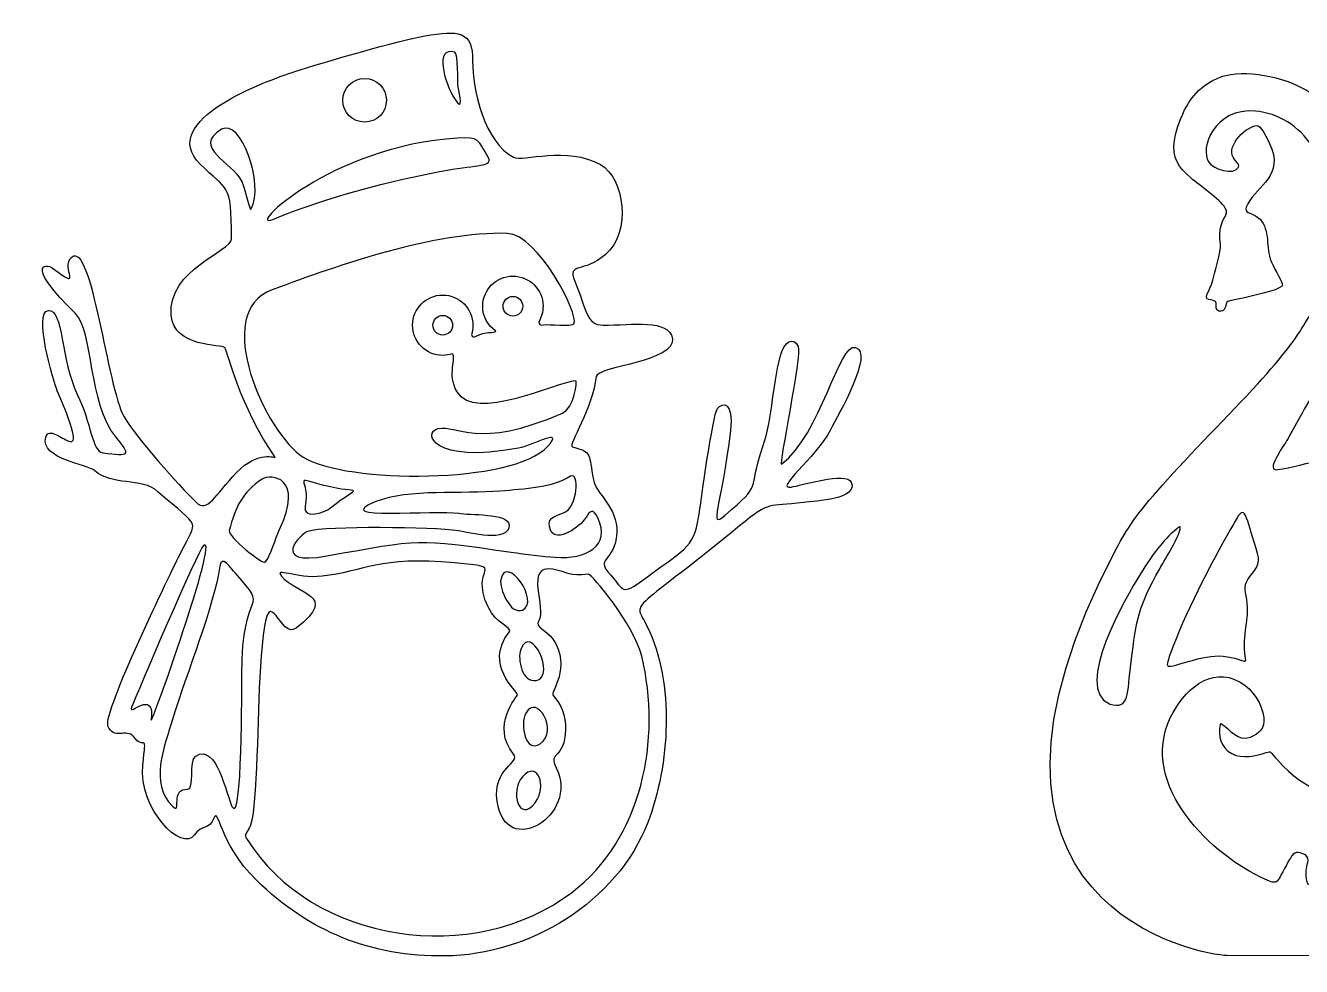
# Model space of a CAD drawing. Header units: centimetres. Extents: x 2 to 128, y -104 to 2.
# Drawn here: x 93.03 to 106.85, y -9.2 to 1 of the extents above; entities that cross this region are included whole.
import ezdxf

# ---------------------------------------------------------------- set-up
doc = ezdxf.new("R2010")
doc.units = ezdxf.units.CM
doc.header["$MEASUREMENT"] = 0
doc.layers.add('layer 1', color=7, linetype='Continuous')

msp = doc.modelspace()

# ---------------------------------------------------------------- linework, layer by layer
at = {"layer": 'layer 1', "color": 250}
for points, knots in [([(111.22002, -1.90067), (111.13683, -1.82248), (110.76429, -1.44703), (110.7003, -1.41219), (110.7003, -1.41219), (110.46088, -1.28188), (110.63807, -0.75619), (110.54892, -0.77007), (110.54892, -0.77007), (110.50649, -0.77668), (110.42716, -0.99453), (110.37252, -0.96327), (110.37252, -0.96327), (110.2712, -0.90531), (110.32787, -0.58401), (110.14039, -0.76569), (110.14039, -0.76569), (110.04919, -0.85405), (109.92159, -1.12985), (109.86517, -1.2442), (109.86517, -1.2442), (109.83001, -1.31549), (109.83001, -1.31549), (109.85704, -1.35694), (109.85704, -1.35694), (109.92568, -1.4622), (110.0201, -1.59555), (110.1036, -1.68932), (110.1036, -1.68932), (110.17745, -1.77219), (110.0961, -1.92442), (110.22856, -2.05546), (110.22856, -2.05546), (110.30856, -2.13463), (110.5047, -2.28953), (110.51599, -2.40083), (110.51599, -2.40083), (110.52091, -2.4493), (110.48366, -2.42789), (110.33253, -2.43618), (110.33253, -2.43618), (110.22689, -2.44196), (110.05323, -2.45657), (109.9664, -2.46386), (109.9664, -2.46386), (109.87957, -2.47116), (109.87957, -2.47116), (109.86124, -2.53957), (109.86124, -2.53957), (109.84422, -2.60309), (109.81139, -2.72566), (109.78604, -2.83561), (109.78604, -2.83561), (109.78236, -2.85158), (109.7714, -2.86349), (109.7558, -2.8685), (109.7558, -2.8685), (108.29615, -3.33727), (107.15991, -3.7202), (106.59862, -3.81539), (106.59862, -3.81539), (106.45456, -3.83982), (106.65498, -3.57371), (106.70523, -3.48338), (106.70523, -3.48338), (106.75547, -3.39306), (106.85597, -3.21241), (106.90622, -3.1221), (106.90622, -3.1221), (106.98209, -2.98574), (106.94702, -3.04879), (107.11214, -3.07869), (107.11214, -3.07869), (107.28736, -3.11041), (107.36327, -2.97202), (107.25153, -2.87258), (107.25153, -2.87258), (107.14675, -2.77934), (107.10665, -2.8331), (107.16551, -2.73089), (107.16551, -2.73089), (107.20166, -2.66812), (107.27397, -2.54259), (107.31012, -2.47982), (107.31012, -2.47982), (107.36757, -2.3801), (107.3469, -2.43399), (107.47434, -2.44113), (107.47434, -2.44113), (107.63397, -2.45007), (107.61829, -2.25623), (107.45874, -2.19962), (107.45874, -2.19962), (107.43918, -2.19269), (107.44889, -2.18912), (107.46322, -2.15638), (107.46322, -2.15638), (107.46372, -2.15523), (107.46411, -2.15423), (107.46453, -2.15304), (107.46453, -2.15304), (107.46453, -2.15304), (107.56701, -1.85688), (107.56701, -1.85688), (107.56701, -1.85688), (107.5673, -1.85604), (107.56753, -1.85532), (107.56777, -1.85447), (107.56777, -1.85447), (107.58571, -1.79144), (107.59103, -1.84658), (107.70215, -1.83249), (107.70215, -1.83249), (107.81482, -1.81821), (107.9828, -1.71146), (107.88206, -1.59956), (107.88206, -1.59956), (107.82014, -1.53079), (107.74186, -1.51392), (107.66062, -1.52887), (107.66062, -1.52887), (107.63915, -1.53282), (107.63915, -1.53282), (107.64225, -1.49126), (107.64225, -1.49126), (107.66445, -1.19309), (107.62939, -1.3247), (107.77151, -1.24955), (107.77151, -1.24955), (107.87209, -1.19636), (107.99867, -1.0592), (107.86963, -0.96539), (107.86963, -0.96539), (107.81009, -0.92213), (107.72744, -0.93059), (107.66902, -0.94729), (107.66902, -0.94729), (107.64135, -0.95519), (107.65096, -0.93975), (107.62649, -0.85105), (107.62649, -0.85105), (107.57125, -0.65093), (107.56221, -0.73326), (107.65191, -0.64), (107.65191, -0.64), (107.75855, -0.52912), (107.71527, -0.33074), (107.46936, -0.38725), (107.46936, -0.38725), (107.45274, -0.39106), (107.45274, -0.39106), (107.44125, -0.36646), (107.44125, -0.36646), (107.29534, -0.05401), (107.33671, -0.22307), (107.39973, -0.03756), (107.39973, -0.03756), (107.43027, 0.05235), (107.38538, 0.1302), (107.30738, 0.18242), (107.30738, 0.18242), (107.23343, 0.23193), (107.14905, 0.20398), (107.07946, 0.17965), (107.07946, 0.17965), (107.03476, 0.16402), (107.05291, 0.19327), (106.95168, 0.26605), (106.95168, 0.26605), (106.73176, 0.42415), (106.30872, 0.52088), (106.03671, 0.45558), (106.03671, 0.45558), (105.86224, 0.4137), (105.70367, 0.29013), (105.61096, 0.12437), (105.61096, 0.12437), (105.55167, 0.01836), (105.4954, -0.13462), (105.47873, -0.24835), (105.47873, -0.24835), (105.4509, -0.43823), (105.52324, -0.54207), (105.65536, -0.65321), (105.65536, -0.65321), (105.75781, -0.7394), (105.96412, -0.87972), (106.02916, -0.98067), (106.02916, -0.98067), (106.07948, -1.05876), (105.97404, -1.0832), (105.96956, -1.27155), (105.96956, -1.27155), (105.96837, -1.32142), (105.97855, -1.36576), (105.9773, -1.40689), (105.9773, -1.40689), (105.97587, -1.45383), (105.90981, -1.70651), (105.89388, -1.76354), (105.89388, -1.76354), (105.85603, -1.89904), (105.78333, -1.95417), (105.85241, -1.97244), (105.85241, -1.97244), (105.88062, -1.9799), (105.9331, -1.9762), (105.93051, -2.01189), (105.93051, -2.01189), (105.92851, -2.03935), (105.9205, -2.08711), (105.95969, -2.0966), (105.95969, -2.0966), (106.03121, -2.11392), (106.0364, -2.02721), (106.04063, -2.01284), (106.04063, -2.01284), (106.04555, -1.99614), (106.05437, -1.99217), (106.11464, -1.97931), (106.11464, -1.97931), (106.22279, -1.95621), (106.51552, -1.89487), (106.61429, -1.84702), (106.61429, -1.84702), (106.65629, -1.82667), (106.65333, -1.81375), (106.63766, -1.77942), (106.63766, -1.77942), (106.60354, -1.70467), (106.52639, -1.58288), (106.50714, -1.49914), (106.50714, -1.49914), (106.47297, -1.3504), (106.51131, -1.15411), (106.35568, -1.0642), (106.35568, -1.0642), (106.3002, -1.03216), (106.23594, -1.03007), (106.25695, -0.97309), (106.25695, -0.97309), (106.33539, -0.76035), (106.64378, -0.6663), (106.53459, -0.34426), (106.53459, -0.34426), (106.51448, -0.28494), (106.43184, -0.10852), (106.38585, -0.09055), (106.38585, -0.09055), (106.31262, -0.06194), (106.06239, -0.25699), (106.10497, -0.40891), (106.10497, -0.40891), (106.1199, -0.46215), (106.19095, -0.5007), (106.17078, -0.5387), (106.17078, -0.5387), (106.11925, -0.63575), (105.902, -0.55603), (105.85084, -0.48381), (105.85084, -0.48381), (105.74536, -0.33493), (105.91721, 0.10805), (106.3549, 0.06961), (106.3549, 0.06961), (106.60345, 0.04779), (106.82819, -0.09428), (106.97183, -0.31285), (106.97183, -0.31285), (107.14606, -0.57796), (107.20821, -0.89676), (107.19977, -1.22043), (107.19977, -1.22043), (107.18993, -1.59757), (107.09778, -1.89098), (106.89653, -2.2247), (106.89653, -2.2247), (106.79441, -2.39404), (106.66778, -2.57096), (106.37701, -2.88868), (106.37701, -2.88868), (106.08626, -3.20639), (105.6314, -3.66488), (105.34824, -3.98183), (105.34824, -3.98183), (105.06509, -4.29876), (104.95365, -4.47414), (104.85322, -4.66352), (104.85322, -4.66352), (102.78142, -8.57004), (105.8037, -9.07964), (106.04717, -9.07964), (106.04717, -9.07964), (106.04717, -9.07964), (114.88348, -9.08466), (114.88348, -9.08466), (114.88348, -9.08466), (115.70816, -9.09105), (115.84377, -7.61223), (114.91398, -7.72288), (114.91398, -7.72288), (114.78686, -7.73801), (114.71428, -7.84482), (114.70045, -7.8264), (114.70045, -7.8264), (114.49496, -7.55277), (113.77472, -7.69996), (113.84657, -8.01281), (113.84657, -8.01281), (113.88283, -8.17064), (113.99064, -8.18473), (114.04312, -8.24158), (114.04312, -8.24158), (114.05557, -8.25507), (114.05867, -8.27356), (114.05132, -8.29036), (114.05132, -8.29036), (114.04395, -8.30718), (114.02826, -8.31744), (114.00991, -8.31744), (114.00991, -8.31744), (114.00991, -8.31744), (113.81669, -8.31744), (113.81669, -8.31744), (113.81669, -8.31744), (113.80571, -8.31744), (113.79627, -8.31403), (113.78782, -8.30702), (113.78782, -8.30702), (113.70671, -8.23967), (113.63138, -8.16087), (113.57468, -8.09084), (113.57468, -8.09084), (113.52212, -8.02591), (113.49341, -7.99208), (113.57802, -7.95295), (113.57802, -7.95295), (113.68328, -7.90425), (113.68553, -7.93229), (113.71903, -7.81746), (113.71903, -7.81746), (113.77084, -7.63984), (113.81913, -7.65832), (113.53213, -7.71937), (113.53213, -7.71937), (113.4137, -7.74457), (113.41758, -7.72777), (113.41189, -7.61083), (113.41189, -7.61083), (113.39488, -7.26099), (113.38238, -7.30612), (113.61547, -7.29466), (113.61547, -7.29466), (113.66934, -7.29202), (113.71224, -7.28411), (113.7446, -7.25139), (113.7446, -7.25139), (113.77696, -7.21866), (113.79877, -7.16115), (113.80349, -7.13089), (113.80349, -7.13089), (113.8135, -7.06668), (113.69824, -7.11722), (113.60132, -7.08491), (113.60132, -7.08491), (113.47227, -7.0419), (113.57484, -6.80153), (113.71577, -6.81258), (113.71577, -6.81258), (113.78379, -6.81791), (113.89849, -6.89654), (113.94997, -6.85409), (113.94997, -6.85409), (113.96633, -6.84061), (113.97503, -6.81916), (114.03159, -6.79449), (114.03159, -6.79449), (114.17047, -6.73394), (114.32462, -6.7307), (114.2932, -6.57004), (114.2932, -6.57004), (114.23677, -6.2814), (114.07457, -6.30232), (114.20008, -6.18588), (114.20008, -6.18588), (114.2586, -6.13158), (114.38034, -6.04332), (114.48359, -5.934), (114.48359, -5.934), (114.76944, -5.63143), (114.78787, -5.3576), (114.89878, -5.51867), (114.89878, -5.51867), (114.97035, -5.62261), (115.00486, -5.78802), (115.03692, -5.84482), (115.03692, -5.84482), (115.06551, -5.89546), (115.11058, -5.78942), (115.17791, -5.7473), (115.17791, -5.7473), (115.22213, -5.71963), (115.28124, -5.70605), (115.31399, -5.7131), (115.31399, -5.7131), (115.38236, -5.72786), (115.336, -5.817), (115.42727, -5.82519), (115.42727, -5.82519), (115.47295, -5.8293), (115.55323, -5.81473), (115.58857, -5.79495), (115.58857, -5.79495), (115.64905, -5.76109), (115.57545, -5.68463), (115.67576, -5.6261), (115.67576, -5.6261), (115.77952, -5.56557), (115.90054, -5.58191), (115.89932, -5.53876), (115.89932, -5.53876), (115.89561, -5.40736), (115.81877, -5.46362), (116.0593, -5.42226), (116.0593, -5.42226), (116.114, -5.41285), (116.06557, -5.40315), (115.97169, -5.21869), (115.97169, -5.21869), (115.88163, -5.04176), (115.82991, -4.84947), (115.8465, -4.64836), (115.8465, -4.64836), (115.86299, -4.44836), (115.93446, -4.42311), (115.82052, -4.34894), (115.82052, -4.34894), (115.75647, -4.30726), (115.63264, -4.24233), (115.56336, -4.18628), (115.56336, -4.18628), (115.49406, -4.13022), (115.47934, -4.08304), (115.46435, -4.00089), (115.46435, -4.00089), (115.41326, -3.72067), (115.45689, -3.37542), (115.49711, -3.085), (115.49711, -3.085), (115.57435, -2.52715), (115.12499, -2.98425), (114.97975, -2.79732), (114.97975, -2.79732), (114.91911, -2.71928), (114.82913, -2.44413), (114.8168, -2.35041), (114.8168, -2.35041), (114.81158, -2.31076), (114.82351, -2.31192), (114.89479, -2.35973), (114.89479, -2.35973), (114.96608, -2.40754), (115.0967, -2.50203), (115.22805, -2.58274), (115.22805, -2.58274), (115.35941, -2.66343), (115.49149, -2.73033), (115.55752, -2.76379), (115.55752, -2.76379), (115.62357, -2.79725), (115.62357, -2.79725), (115.61947, -2.77096), (115.61947, -2.77096), (115.59689, -2.62583), (115.49013, -2.48976), (115.39924, -2.33721), (115.39924, -2.33721), (115.31419, -2.19446), (115.23758, -2.03038), (115.21766, -1.90236), (115.21766, -1.90236), (115.21356, -1.87608), (115.21356, -1.87608), (115.27985, -1.94449), (115.27985, -1.94449), (115.57632, -2.25044), (115.69169, -2.3636), (116.09083, -2.46039), (116.09083, -2.46039), (116.13203, -2.47039), (116.13203, -2.47039), (116.09615, -2.39888), (116.09615, -2.39888), (115.92178, -2.05141), (115.89181, -1.88748), (115.79025, -1.51604), (115.79025, -1.51604), (115.72396, -1.2736), (115.6652, -1.21776), (115.86892, -1.27428), (115.86892, -1.27428), (115.96865, -1.30193), (116.13229, -1.35381), (116.2141, -1.37977), (116.2141, -1.37977), (116.29592, -1.4057), (116.29592, -1.4057), (116.2535, -1.33959), (116.2535, -1.33959), (116.08896, -1.08313), (115.98112, -0.8722), (115.85852, -0.59393), (115.85852, -0.59393), (115.80886, -0.48121), (115.75622, -0.4701), (116.18787, -0.46964), (116.18787, -0.46964), (116.349, -0.46947), (116.12534, -0.45783), (115.99136, -0.046), (115.99136, -0.046), (115.96487, 0.03545), (115.94705, 0.11304), (115.9488, 0.15624), (115.9488, 0.15624), (115.95055, 0.19944), (115.97186, 0.20822), (116.04122, 0.22805), (116.04122, 0.22805), (116.11058, 0.24787), (116.22798, 0.27873), (116.28668, 0.29416), (116.28668, 0.29416), (116.3924, 0.32195), (116.30117, 0.30952), (116.15463, 0.38635), (116.15463, 0.38635), (116.05624, 0.43794), (116.05609, 0.49934), (116.07586, 0.61919), (116.07586, 0.61919), (116.08887, 0.69804), (116.11684, 0.81338), (116.13082, 0.87106), (116.13082, 0.87106), (116.16128, 0.99673), (116.09856, 0.82808), (115.95501, 0.69647), (115.95501, 0.69647), (115.80566, 0.55954), (115.67222, 0.6289), (115.51609, 0.68511), (115.51609, 0.68511), (115.4864, 0.69579), (115.4864, 0.69579), (115.51549, 0.65385), (115.51549, 0.65385), (115.54457, 0.61189), (115.60275, 0.52801), (115.63211, 0.4764), (115.63211, 0.4764), (115.66147, 0.4248), (115.66201, 0.40547), (115.632, 0.37524), (115.632, 0.37524), (115.49505, 0.23726), (115.18625, 0.19388), (115.00292, 0.18404), (115.00292, 0.18404), (114.95872, 0.18166), (114.95417, 0.18452), (114.99447, 0.12763), (114.99447, 0.12763), (115.03476, 0.07077), (115.11989, -0.04584), (115.16248, -0.10415), (115.16248, -0.10415), (115.20504, -0.16244), (115.20504, -0.16244), (115.16609, -0.17917), (115.16609, -0.17917), (115.02765, -0.23865), (114.92079, -0.27497), (114.75071, -0.23373), (114.75071, -0.23373), (114.57173, -0.19033), (114.37179, -0.08938), (114.22719, -0.00388), (114.22719, -0.00388), (114.18217, 0.02274), (114.18217, 0.02274), (114.21335, -0.05374), (114.21335, -0.05374), (114.38621, -0.47765), (114.41069, -0.49565), (114.80216, -0.64401), (114.80216, -0.64401), (114.8533, -0.66339), (114.8533, -0.66339), (114.84804, -0.67432), (114.84804, -0.67432), (114.77721, -0.82144), (114.2372, -0.95154), (114.0878, -0.98901), (114.0878, -0.98901), (113.94329, -1.02526), (114.00818, -1.01142), (114.03595, -0.83947), (114.03595, -0.83947), (114.06089, -0.68501), (114.03408, -0.3546), (113.8213, -0.35387), (113.8213, -0.35387), (113.64697, -0.35328), (113.56303, -0.51542), (113.33906, -0.20207), (113.33906, -0.20207), (113.05652, 0.19319), (113.04354, 0.54581), (112.43405, 0.49453), (112.43405, 0.49453), (112.16564, 0.47196), (112.07601, 0.25173), (111.85766, 0.2347), (111.85766, 0.2347), (111.52478, 0.20871), (111.41991, -0.10934), (111.56581, -0.39156), (111.56581, -0.39156), (111.62764, -0.51119), (111.66379, -0.53135), (111.67902, -0.6515), (111.67902, -0.6515), (111.69011, -0.73889), (111.69984, -0.78769), (111.74196, -0.87045), (111.74196, -0.87045), (111.85821, -1.09885), (111.82978, -1.12616), (111.60493, -1.36194), (111.60493, -1.36194), (111.56573, -1.40304), (111.55634, -1.41297), (111.56325, -1.47268), (111.56325, -1.47268), (111.5822, -1.63662), (111.62652, -1.79857), (111.54711, -1.96557), (111.54711, -1.96557), (111.46025, -2.14823), (111.34926, -2.02211), (111.22002, -1.90067)], [0, 0, 0, 0, 0.00609756, 0.00609756, 0.00609756, 0.00609756, 0.01219512, 0.01219512, 0.01219512, 0.01219512, 0.01829268, 0.01829268, 0.01829268, 0.01829268, 0.02439024, 0.02439024, 0.02439024, 0.02439024, 0.0304878, 0.0304878, 0.0304878, 0.0304878, 0.03658537, 0.03658537, 0.03658537, 0.03658537, 0.04268293, 0.04268293, 0.04268293, 0.04268293, 0.04878049, 0.04878049, 0.04878049, 0.04878049, 0.05487805, 0.05487805, 0.05487805, 0.05487805, 0.06097561, 0.06097561, 0.06097561, 0.06097561, 0.06707317, 0.06707317, 0.06707317, 0.06707317, 0.07317073, 0.07317073, 0.07317073, 0.07317073, 0.07926829, 0.07926829, 0.07926829, 0.07926829, 0.08536585, 0.08536585, 0.08536585, 0.08536585, 0.09146341, 0.09146341, 0.09146341, 0.09146341, 0.09756098, 0.09756098, 0.09756098, 0.09756098, 0.10365854, 0.10365854, 0.10365854, 0.10365854, 0.1097561, 0.1097561, 0.1097561, 0.1097561, 0.11585366, 0.11585366, 0.11585366, 0.11585366, 0.12195122, 0.12195122, 0.12195122, 0.12195122, 0.12804878, 0.12804878, 0.12804878, 0.12804878, 0.13414634, 0.13414634, 0.13414634, 0.13414634, 0.1402439, 0.1402439, 0.1402439, 0.1402439, 0.14634146, 0.14634146, 0.14634146, 0.14634146, 0.15243902, 0.15243902, 0.15243902, 0.15243902, 0.15853659, 0.15853659, 0.15853659, 0.15853659, 0.16463415, 0.16463415, 0.16463415, 0.16463415, 0.17073171, 0.17073171, 0.17073171, 0.17073171, 0.17682927, 0.17682927, 0.17682927, 0.17682927, 0.18292683, 0.18292683, 0.18292683, 0.18292683, 0.18902439, 0.18902439, 0.18902439, 0.18902439, 0.19512195, 0.19512195, 0.19512195, 0.19512195, 0.20121951, 0.20121951, 0.20121951, 0.20121951, 0.20731707, 0.20731707, 0.20731707, 0.20731707, 0.21341463, 0.21341463, 0.21341463, 0.21341463, 0.2195122, 0.2195122, 0.2195122, 0.2195122, 0.22560976, 0.22560976, 0.22560976, 0.22560976, 0.23170732, 0.23170732, 0.23170732, 0.23170732, 0.23780488, 0.23780488, 0.23780488, 0.23780488, 0.24390244, 0.24390244, 0.24390244, 0.24390244, 0.25, 0.25, 0.25, 0.25, 0.25609756, 0.25609756, 0.25609756, 0.25609756, 0.26219512, 0.26219512, 0.26219512, 0.26219512, 0.26829268, 0.26829268, 0.26829268, 0.26829268, 0.27439024, 0.27439024, 0.27439024, 0.27439024, 0.2804878, 0.2804878, 0.2804878, 0.2804878, 0.28658537, 0.28658537, 0.28658537, 0.28658537, 0.29268293, 0.29268293, 0.29268293, 0.29268293, 0.29878049, 0.29878049, 0.29878049, 0.29878049, 0.30487805, 0.30487805, 0.30487805, 0.30487805, 0.31097561, 0.31097561, 0.31097561, 0.31097561, 0.31707317, 0.31707317, 0.31707317, 0.31707317, 0.32317073, 0.32317073, 0.32317073, 0.32317073, 0.32926829, 0.32926829, 0.32926829, 0.32926829, 0.33536585, 0.33536585, 0.33536585, 0.33536585, 0.34146341, 0.34146341, 0.34146341, 0.34146341, 0.34756098, 0.34756098, 0.34756098, 0.34756098, 0.35365854, 0.35365854, 0.35365854, 0.35365854, 0.3597561, 0.3597561, 0.3597561, 0.3597561, 0.36585366, 0.36585366, 0.36585366, 0.36585366, 0.37195122, 0.37195122, 0.37195122, 0.37195122, 0.37804878, 0.37804878, 0.37804878, 0.37804878, 0.38414634, 0.38414634, 0.38414634, 0.38414634, 0.3902439, 0.3902439, 0.3902439, 0.3902439, 0.39634146, 0.39634146, 0.39634146, 0.39634146, 0.40243902, 0.40243902, 0.40243902, 0.40243902, 0.40853659, 0.40853659, 0.40853659, 0.40853659, 0.41463415, 0.41463415, 0.41463415, 0.41463415, 0.42073171, 0.42073171, 0.42073171, 0.42073171, 0.42682927, 0.42682927, 0.42682927, 0.42682927, 0.43292683, 0.43292683, 0.43292683, 0.43292683, 0.43902439, 0.43902439, 0.43902439, 0.43902439, 0.44512195, 0.44512195, 0.44512195, 0.44512195, 0.45121951, 0.45121951, 0.45121951, 0.45121951, 0.45731707, 0.45731707, 0.45731707, 0.45731707, 0.46341463, 0.46341463, 0.46341463, 0.46341463, 0.4695122, 0.4695122, 0.4695122, 0.4695122, 0.47560976, 0.47560976, 0.47560976, 0.47560976, 0.48170732, 0.48170732, 0.48170732, 0.48170732, 0.48780488, 0.48780488, 0.48780488, 0.48780488, 0.49390244, 0.49390244, 0.49390244, 0.49390244, 0.5, 0.5, 0.5, 0.5, 0.50609756, 0.50609756, 0.50609756, 0.50609756, 0.51219512, 0.51219512, 0.51219512, 0.51219512, 0.51829268, 0.51829268, 0.51829268, 0.51829268, 0.52439024, 0.52439024, 0.52439024, 0.52439024, 0.5304878, 0.5304878, 0.5304878, 0.5304878, 0.53658537, 0.53658537, 0.53658537, 0.53658537, 0.54268293, 0.54268293, 0.54268293, 0.54268293, 0.54878049, 0.54878049, 0.54878049, 0.54878049, 0.55487805, 0.55487805, 0.55487805, 0.55487805, 0.56097561, 0.56097561, 0.56097561, 0.56097561, 0.56707317, 0.56707317, 0.56707317, 0.56707317, 0.57317073, 0.57317073, 0.57317073, 0.57317073, 0.57926829, 0.57926829, 0.57926829, 0.57926829, 0.58536585, 0.58536585, 0.58536585, 0.58536585, 0.59146341, 0.59146341, 0.59146341, 0.59146341, 0.59756098, 0.59756098, 0.59756098, 0.59756098, 0.60365854, 0.60365854, 0.60365854, 0.60365854, 0.6097561, 0.6097561, 0.6097561, 0.6097561, 0.61585366, 0.61585366, 0.61585366, 0.61585366, 0.62195122, 0.62195122, 0.62195122, 0.62195122, 0.62804878, 0.62804878, 0.62804878, 0.62804878, 0.63414634, 0.63414634, 0.63414634, 0.63414634, 0.6402439, 0.6402439, 0.6402439, 0.6402439, 0.64634146, 0.64634146, 0.64634146, 0.64634146, 0.65243902, 0.65243902, 0.65243902, 0.65243902, 0.65853659, 0.65853659, 0.65853659, 0.65853659, 0.66463415, 0.66463415, 0.66463415, 0.66463415, 0.67073171, 0.67073171, 0.67073171, 0.67073171, 0.67682927, 0.67682927, 0.67682927, 0.67682927, 0.68292683, 0.68292683, 0.68292683, 0.68292683, 0.68902439, 0.68902439, 0.68902439, 0.68902439, 0.69512195, 0.69512195, 0.69512195, 0.69512195, 0.70121951, 0.70121951, 0.70121951, 0.70121951, 0.70731707, 0.70731707, 0.70731707, 0.70731707, 0.71341463, 0.71341463, 0.71341463, 0.71341463, 0.7195122, 0.7195122, 0.7195122, 0.7195122, 0.72560976, 0.72560976, 0.72560976, 0.72560976, 0.73170732, 0.73170732, 0.73170732, 0.73170732, 0.73780488, 0.73780488, 0.73780488, 0.73780488, 0.74390244, 0.74390244, 0.74390244, 0.74390244, 0.75, 0.75, 0.75, 0.75, 0.75609756, 0.75609756, 0.75609756, 0.75609756, 0.76219512, 0.76219512, 0.76219512, 0.76219512, 0.76829268, 0.76829268, 0.76829268, 0.76829268, 0.77439024, 0.77439024, 0.77439024, 0.77439024, 0.7804878, 0.7804878, 0.7804878, 0.7804878, 0.78658537, 0.78658537, 0.78658537, 0.78658537, 0.79268293, 0.79268293, 0.79268293, 0.79268293, 0.79878049, 0.79878049, 0.79878049, 0.79878049, 0.80487805, 0.80487805, 0.80487805, 0.80487805, 0.81097561, 0.81097561, 0.81097561, 0.81097561, 0.81707317, 0.81707317, 0.81707317, 0.81707317, 0.82317073, 0.82317073, 0.82317073, 0.82317073, 0.82926829, 0.82926829, 0.82926829, 0.82926829, 0.83536585, 0.83536585, 0.83536585, 0.83536585, 0.84146341, 0.84146341, 0.84146341, 0.84146341, 0.84756098, 0.84756098, 0.84756098, 0.84756098, 0.85365854, 0.85365854, 0.85365854, 0.85365854, 0.8597561, 0.8597561, 0.8597561, 0.8597561, 0.86585366, 0.86585366, 0.86585366, 0.86585366, 0.87195122, 0.87195122, 0.87195122, 0.87195122, 0.87804878, 0.87804878, 0.87804878, 0.87804878, 0.88414634, 0.88414634, 0.88414634, 0.88414634, 0.8902439, 0.8902439, 0.8902439, 0.8902439, 0.89634146, 0.89634146, 0.89634146, 0.89634146, 0.90243902, 0.90243902, 0.90243902, 0.90243902, 0.90853659, 0.90853659, 0.90853659, 0.90853659, 0.91463415, 0.91463415, 0.91463415, 0.91463415, 0.92073171, 0.92073171, 0.92073171, 0.92073171, 0.92682927, 0.92682927, 0.92682927, 0.92682927, 0.93292683, 0.93292683, 0.93292683, 0.93292683, 0.93902439, 0.93902439, 0.93902439, 0.93902439, 0.94512195, 0.94512195, 0.94512195, 0.94512195, 0.95121951, 0.95121951, 0.95121951, 0.95121951, 0.95731707, 0.95731707, 0.95731707, 0.95731707, 0.96341463, 0.96341463, 0.96341463, 0.96341463, 0.9695122, 0.9695122, 0.9695122, 0.9695122, 0.97560976, 0.97560976, 0.97560976, 0.97560976, 0.98170732, 0.98170732, 0.98170732, 0.98170732, 0.98780488, 0.98780488, 0.98780488, 0.98780488, 1, 1, 1, 1]), ([(99.43493, -4.50064), (99.44745, -4.2126), (99.2138, -4.09147), (99.18159, -3.92407), (99.18159, -3.92407), (99.12854, -3.64826), (99.17763, -3.62658), (98.95446, -3.56714), (98.95446, -3.56714), (98.90526, -3.55403), (99.18165, -3.13585), (99.21154, -2.80712), (99.21154, -2.80712), (99.22153, -2.69731), (100.07891, -2.64812), (100.03772, -2.39279), (100.03772, -2.39279), (100.00384, -2.18273), (99.60227, -2.24926), (99.28767, -2.24926), (99.28767, -2.24926), (99.10316, -2.24926), (99.10981, -2.08734), (98.98066, -1.77254), (98.98066, -1.77254), (98.89647, -1.56734), (99.07531, -1.68991), (99.31138, -1.48674), (99.31138, -1.48674), (99.60054, -1.23787), (99.51695, -0.65559), (99.25897, -0.50957), (99.25897, -0.50957), (98.89982, -0.30627), (98.41385, -0.47951), (98.31673, -0.43094), (98.31673, -0.43094), (98.01004, -0.27762), (97.86738, 0.30266), (97.8737, 0.61237), (97.8737, 0.61237), (97.88036, 0.93892), (97.71678, 0.94667), (97.35702, 0.88568), (97.35702, 0.88568), (97.11053, 0.84388), (96.21093, 0.58643), (95.94804, 0.4988), (95.94804, 0.4988), (95.64737, 0.39857), (94.44277, -0.02758), (94.9222, -0.50707), (94.9222, -0.50707), (95.21298, -0.7979), (95.26166, -0.68674), (95.26166, -1.31328), (95.26166, -1.31328), (95.26166, -1.45172), (94.57011, -1.644), (94.60646, -2.14069), (94.60646, -2.14069), (94.63278, -2.50021), (95.16186, -2.45054), (95.19053, -2.49637), (95.19053, -2.49637), (95.22026, -2.54391), (95.35239, -3.13472), (95.73216, -3.67696), (95.73216, -3.67696), (95.74571, -3.69632), (95.55291, -3.59926), (95.31658, -3.84544), (95.31658, -3.84544), (95.08025, -4.09162), (94.999, -4.29038), (94.87728, -4.16866), (94.87728, -4.16866), (94.68451, -3.9759), (94.2417, -3.48952), (94.09603, -3.24142), (94.09603, -3.24142), (93.91974, -2.94117), (93.74334, -1.3274), (93.53069, -1.5117), (93.53069, -1.5117), (93.39625, -1.62821), (93.67454, -1.89692), (93.32227, -1.63275), (93.32227, -1.63275), (93.24007, -1.57111), (93.02886, -1.60072), (93.56938, -2.12323), (93.56938, -2.12323), (93.76623, -2.31352), (93.70588, -3.08644), (94.00743, -3.46106), (94.00743, -3.46106), (94.17301, -3.66677), (94.16561, -3.66725), (93.8664, -3.63328), (93.8664, -3.63328), (93.75053, -3.62012), (93.73919, -3.30435), (93.59309, -3.00679), (93.59309, -3.00679), (93.4073, -2.62842), (93.44184, -2.07207), (93.27611, -2.08952), (93.27611, -2.08952), (93.10928, -2.10708), (93.33245, -2.8644), (93.37344, -2.96063), (93.37344, -2.96063), (93.80392, -3.97124), (93.31186, -3.23929), (93.24741, -3.4648), (93.24741, -3.4648), (93.18127, -3.69622), (93.70572, -3.76125), (93.7803, -3.82798), (93.7803, -3.82798), (93.96879, -3.99663), (94.28044, -3.89396), (94.4642, -4.0551), (94.4642, -4.0551), (94.93595, -4.46878), (94.89542, -4.34203), (94.71504, -4.70655), (94.71504, -4.70655), (94.60465, -4.92962), (93.86449, -6.44045), (93.92256, -6.59352), (93.92256, -6.59352), (93.98023, -6.74552), (94.12732, -6.61827), (94.19713, -6.70708), (94.19713, -6.70708), (94.32669, -6.87193), (94.34134, -6.62902), (94.29946, -7.01784), (94.29946, -7.01784), (94.24937, -7.48277), (94.72923, -7.97545), (94.86105, -7.77037), (94.86105, -7.77037), (94.93209, -7.65984), (95.02144, -7.71951), (95.06697, -7.59814), (95.06697, -7.59814), (95.12491, -7.44371), (95.11597, -7.86026), (95.53123, -8.26456), (95.53123, -8.26456), (96.10464, -8.82284), (96.76845, -9.09274), (97.57544, -9.0845), (97.57544, -9.0845), (98.48324, -9.07524), (99.44, -8.50218), (99.77065, -7.63933), (99.77065, -7.63933), (100.01284, -7.00731), (100.06373, -6.13179), (99.76566, -5.5165), (99.76566, -5.5165), (99.61912, -5.21401), (99.5353, -5.43212), (100.7653, -4.42576), (100.7653, -4.42576), (101.11408, -4.1404), (101.06124, -4.2245), (101.45794, -4.17116), (101.45794, -4.17116), (101.59251, -4.15307), (102.05543, -4.13933), (101.97586, -3.95027), (101.97586, -3.95027), (101.92735, -3.83501), (101.41519, -3.98872), (101.32689, -4.00394), (101.32689, -4.00394), (101.13233, -4.03748), (101.58693, -3.69372), (101.75121, -3.38245), (101.75121, -3.38245), (101.83263, -3.22818), (102.22903, -2.55055), (102.02203, -2.49138), (102.02203, -2.49138), (101.83966, -2.43925), (101.64871, -3.43424), (101.22207, -3.75433), (101.22207, -3.75433), (101.18494, -3.78218), (101.44218, -2.56218), (101.40179, -2.48139), (101.40179, -2.48139), (101.34315, -2.36413), (101.25247, -2.44905), (101.22456, -2.53506), (101.22456, -2.53506), (101.12721, -2.83512), (101.1228, -3.2674), (101.0199, -3.56465), (101.0199, -3.56465), (100.84217, -4.07804), (101.03344, -3.94523), (100.60679, -4.31094), (100.60679, -4.31094), (100.42044, -4.47069), (100.57054, -4.21608), (100.6667, -3.39119), (100.6667, -3.39119), (100.70347, -3.07582), (100.58208, -3.08073), (100.52568, -3.15405), (100.52568, -3.15405), (100.47404, -3.2212), (100.34515, -4.18768), (100.32226, -4.33217), (100.32226, -4.33217), (100.26805, -4.67422), (100.16038, -4.67976), (99.68204, -5.03852), (99.68204, -5.03852), (99.48404, -5.18703), (99.49264, -5.08696), (99.36754, -4.95491), (99.36754, -4.95491), (99.18577, -4.76303), (99.42091, -4.82306), (99.43493, -4.50064)], [0, 0, 0, 0, 0.01694915, 0.01694915, 0.01694915, 0.01694915, 0.03389831, 0.03389831, 0.03389831, 0.03389831, 0.05084746, 0.05084746, 0.05084746, 0.05084746, 0.06779661, 0.06779661, 0.06779661, 0.06779661, 0.08474576, 0.08474576, 0.08474576, 0.08474576, 0.10169492, 0.10169492, 0.10169492, 0.10169492, 0.11864407, 0.11864407, 0.11864407, 0.11864407, 0.13559322, 0.13559322, 0.13559322, 0.13559322, 0.15254237, 0.15254237, 0.15254237, 0.15254237, 0.16949153, 0.16949153, 0.16949153, 0.16949153, 0.18644068, 0.18644068, 0.18644068, 0.18644068, 0.20338983, 0.20338983, 0.20338983, 0.20338983, 0.22033898, 0.22033898, 0.22033898, 0.22033898, 0.23728814, 0.23728814, 0.23728814, 0.23728814, 0.25423729, 0.25423729, 0.25423729, 0.25423729, 0.27118644, 0.27118644, 0.27118644, 0.27118644, 0.28813559, 0.28813559, 0.28813559, 0.28813559, 0.30508475, 0.30508475, 0.30508475, 0.30508475, 0.3220339, 0.3220339, 0.3220339, 0.3220339, 0.33898305, 0.33898305, 0.33898305, 0.33898305, 0.3559322, 0.3559322, 0.3559322, 0.3559322, 0.37288136, 0.37288136, 0.37288136, 0.37288136, 0.38983051, 0.38983051, 0.38983051, 0.38983051, 0.40677966, 0.40677966, 0.40677966, 0.40677966, 0.42372881, 0.42372881, 0.42372881, 0.42372881, 0.44067797, 0.44067797, 0.44067797, 0.44067797, 0.45762712, 0.45762712, 0.45762712, 0.45762712, 0.47457627, 0.47457627, 0.47457627, 0.47457627, 0.49152542, 0.49152542, 0.49152542, 0.49152542, 0.50847458, 0.50847458, 0.50847458, 0.50847458, 0.52542373, 0.52542373, 0.52542373, 0.52542373, 0.54237288, 0.54237288, 0.54237288, 0.54237288, 0.55932203, 0.55932203, 0.55932203, 0.55932203, 0.57627119, 0.57627119, 0.57627119, 0.57627119, 0.59322034, 0.59322034, 0.59322034, 0.59322034, 0.61016949, 0.61016949, 0.61016949, 0.61016949, 0.62711864, 0.62711864, 0.62711864, 0.62711864, 0.6440678, 0.6440678, 0.6440678, 0.6440678, 0.66101695, 0.66101695, 0.66101695, 0.66101695, 0.6779661, 0.6779661, 0.6779661, 0.6779661, 0.69491525, 0.69491525, 0.69491525, 0.69491525, 0.71186441, 0.71186441, 0.71186441, 0.71186441, 0.72881356, 0.72881356, 0.72881356, 0.72881356, 0.74576271, 0.74576271, 0.74576271, 0.74576271, 0.76271186, 0.76271186, 0.76271186, 0.76271186, 0.77966102, 0.77966102, 0.77966102, 0.77966102, 0.79661017, 0.79661017, 0.79661017, 0.79661017, 0.81355932, 0.81355932, 0.81355932, 0.81355932, 0.83050847, 0.83050847, 0.83050847, 0.83050847, 0.84745763, 0.84745763, 0.84745763, 0.84745763, 0.86440678, 0.86440678, 0.86440678, 0.86440678, 0.88135593, 0.88135593, 0.88135593, 0.88135593, 0.89830508, 0.89830508, 0.89830508, 0.89830508, 0.91525424, 0.91525424, 0.91525424, 0.91525424, 0.93220339, 0.93220339, 0.93220339, 0.93220339, 0.94915254, 0.94915254, 0.94915254, 0.94915254, 0.96610169, 0.96610169, 0.96610169, 0.96610169, 1, 1, 1, 1]), ([(97.67653, 0.20428), (97.56761, 0.37721), (97.45554, 0.77934), (97.68089, 0.70722), (97.68089, 0.70722), (97.7185, 0.69518), (97.70835, 0.38388), (97.7177, 0.32844), (97.7177, 0.32844), (97.73074, 0.25109), (97.77912, 0.04139), (97.67653, 0.20428)], [0, 0, 0, 0, 0.25, 0.25, 0.25, 0.25, 0.5, 0.5, 0.5, 0.5, 1, 1, 1, 1]), ([(96.70366, -0.04937), (96.83397, -0.04937), (96.9396, 0.05627), (96.9396, 0.18657), (96.9396, 0.18657), (96.9396, 0.31688), (96.83397, 0.42251), (96.70366, 0.42251), (96.70366, 0.42251), (96.57335, 0.42251), (96.46772, 0.31688), (96.46772, 0.18657), (96.46772, 0.18657), (96.46772, 0.05627), (96.57335, -0.04937), (96.70366, -0.04937)], [0, 0, 0, 0, 0.2, 0.2, 0.2, 0.2, 0.4, 0.4, 0.4, 0.4, 0.6, 0.6, 0.6, 0.6, 1, 1, 1, 1]), ([(95.37208, -0.69241), (95.26798, -0.48054), (94.82432, -0.32789), (95.15181, -0.1277), (95.15181, -0.1277), (95.35789, -0.00171), (95.62408, -0.71823), (95.47021, -0.99553), (95.47021, -0.99553), (95.46056, -1.01291), (95.39999, -0.74917), (95.37208, -0.69241)], [0, 0, 0, 0, 0.25, 0.25, 0.25, 0.25, 0.5, 0.5, 0.5, 0.5, 1, 1, 1, 1]), ([(97.59851, -0.57137), (96.96098, -0.68702), (96.30365, -0.86145), (95.70842, -1.10426), (95.70842, -1.10426), (95.39816, -1.23082), (96.34012, -0.30711), (97.71084, -0.22316), (97.71084, -0.22316), (97.94767, -0.20865), (97.93097, -0.23786), (98.0453, -0.4372), (98.0453, -0.4372), (98.09768, -0.52854), (97.91747, -0.51348), (97.59851, -0.57137)], [0, 0, 0, 0, 0.2, 0.2, 0.2, 0.2, 0.4, 0.4, 0.4, 0.4, 0.6, 0.6, 0.6, 0.6, 1, 1, 1, 1]), ([(98.58979, -2.21351), (98.61956, -2.16423), (98.63668, -2.10647), (98.63668, -2.0447), (98.63668, -2.0447), (98.63668, -1.86414), (98.49031, -1.71777), (98.30974, -1.71777), (98.30974, -1.71777), (98.12917, -1.71777), (97.98281, -1.86414), (97.98281, -2.0447), (97.98281, -2.0447), (97.98281, -2.15714), (98.03956, -2.25631), (98.12596, -2.31514), (98.12596, -2.31514), (98.1045, -2.33714), (98.01269, -2.315), (97.91362, -2.36785), (97.91362, -2.36785), (97.88228, -2.38456), (97.86777, -2.37626), (97.86026, -2.35263), (97.86026, -2.35263), (97.87086, -2.32044), (97.87661, -2.28604), (97.87661, -2.2503), (97.87661, -2.2503), (97.87661, -2.06973), (97.73025, -1.92337), (97.54967, -1.92337), (97.54967, -1.92337), (97.36911, -1.92337), (97.22274, -2.06973), (97.22274, -2.2503), (97.22274, -2.2503), (97.22274, -2.43087), (97.36911, -2.57724), (97.54967, -2.57724), (97.54967, -2.57724), (97.5856, -2.57724), (97.62016, -2.57143), (97.65249, -2.56073), (97.65249, -2.56073), (97.70776, -2.60414), (97.59179, -2.77463), (97.70459, -2.97126), (97.70459, -2.97126), (97.90064, -3.31301), (98.74939, -2.87142), (98.99251, -2.8527), (98.99251, -2.8527), (99.00845, -2.85148), (98.97698, -3.1445), (98.84588, -3.20214), (98.84588, -3.20214), (97.92239, -3.60814), (97.70329, -3.32344), (97.49991, -3.36938), (97.49991, -3.36938), (97.32746, -3.40833), (97.43431, -3.75948), (98.37165, -3.58215), (98.37165, -3.58215), (98.53149, -3.55191), (98.8751, -3.35059), (98.688, -3.56157), (98.688, -3.56157), (98.3207, -3.97576), (96.49283, -3.96525), (96.0385, -3.68075), (96.0385, -3.68075), (95.63975, -3.43101), (95.02725, -2.1151), (95.70155, -1.86615), (95.70155, -1.86615), (96.43013, -1.59717), (97.46343, -1.23205), (98.24934, -1.25587), (98.24934, -1.25587), (98.58768, -1.26613), (99.02807, -2.13958), (98.97194, -2.23494), (98.97194, -2.23494), (98.9526, -2.26779), (98.69296, -2.2354), (98.64371, -2.24618), (98.64371, -2.24618), (98.60427, -2.2548), (98.59172, -2.24145), (98.58979, -2.21351)], [0, 0, 0, 0, 0.04166667, 0.04166667, 0.04166667, 0.04166667, 0.08333333, 0.08333333, 0.08333333, 0.08333333, 0.125, 0.125, 0.125, 0.125, 0.16666667, 0.16666667, 0.16666667, 0.16666667, 0.20833333, 0.20833333, 0.20833333, 0.20833333, 0.25, 0.25, 0.25, 0.25, 0.29166667, 0.29166667, 0.29166667, 0.29166667, 0.33333333, 0.33333333, 0.33333333, 0.33333333, 0.375, 0.375, 0.375, 0.375, 0.41666667, 0.41666667, 0.41666667, 0.41666667, 0.45833333, 0.45833333, 0.45833333, 0.45833333, 0.5, 0.5, 0.5, 0.5, 0.54166667, 0.54166667, 0.54166667, 0.54166667, 0.58333333, 0.58333333, 0.58333333, 0.58333333, 0.625, 0.625, 0.625, 0.625, 0.66666667, 0.66666667, 0.66666667, 0.66666667, 0.70833333, 0.70833333, 0.70833333, 0.70833333, 0.75, 0.75, 0.75, 0.75, 0.79166667, 0.79166667, 0.79166667, 0.79166667, 0.83333333, 0.83333333, 0.83333333, 0.83333333, 0.875, 0.875, 0.875, 0.875, 0.91666667, 0.91666667, 0.91666667, 0.91666667, 1, 1, 1, 1]), ([(98.30974, -2.15124), (98.36858, -2.15124), (98.41627, -2.10354), (98.41627, -2.0447), (98.41627, -2.0447), (98.41627, -1.98587), (98.36858, -1.93818), (98.30974, -1.93818), (98.30974, -1.93818), (98.25091, -1.93818), (98.20321, -1.98587), (98.20321, -2.0447), (98.20321, -2.0447), (98.20321, -2.10354), (98.25091, -2.15124), (98.30974, -2.15124)], [0, 0, 0, 0, 0.2, 0.2, 0.2, 0.2, 0.4, 0.4, 0.4, 0.4, 0.6, 0.6, 0.6, 0.6, 1, 1, 1, 1]), ([(97.54967, -2.35683), (97.60851, -2.35683), (97.65621, -2.30914), (97.65621, -2.2503), (97.65621, -2.2503), (97.65621, -2.19147), (97.60851, -2.14377), (97.54967, -2.14377), (97.54967, -2.14377), (97.49084, -2.14377), (97.44315, -2.19147), (97.44315, -2.2503), (97.44315, -2.2503), (97.44315, -2.30914), (97.49084, -2.35683), (97.54967, -2.35683)], [0, 0, 0, 0, 0.2, 0.2, 0.2, 0.2, 0.4, 0.4, 0.4, 0.4, 0.6, 0.6, 0.6, 0.6, 1, 1, 1, 1]), ([(95.62733, -4.81703), (95.60009, -4.8488), (95.21969, -4.54037), (95.2367, -4.4757), (95.2367, -4.4757), (95.30314, -4.22334), (95.37246, -4.06241), (95.59487, -3.91786), (95.59487, -3.91786), (95.68935, -3.85646), (96.05372, -3.89387), (95.77895, -4.46947), (95.77895, -4.46947), (95.73775, -4.55577), (95.68749, -4.74677), (95.62733, -4.81703)], [0, 0, 0, 0, 0.2, 0.2, 0.2, 0.2, 0.4, 0.4, 0.4, 0.4, 0.6, 0.6, 0.6, 0.6, 1, 1, 1, 1]), ([(98.29054, -4.70908), (97.25263, -4.55743), (97.31646, -4.56744), (96.29249, -4.75028), (96.29249, -4.75028), (95.65842, -4.86351), (96.01967, -4.50261), (96.0847, -4.48384), (96.0847, -4.48384), (96.28598, -4.42572), (97.44691, -4.43547), (97.71709, -4.47822), (97.71709, -4.47822), (97.82979, -4.49605), (98.27447, -4.61632), (98.26869, -4.41395), (98.26869, -4.41395), (98.26501, -4.28496), (97.82817, -4.3085), (97.72332, -4.28852), (97.72332, -4.28852), (97.48082, -4.24232), (96.29193, -4.37691), (96.82602, -4.16186), (96.82602, -4.16186), (97.17944, -4.01956), (97.76627, -4.08319), (98.17009, -4.04828), (98.17009, -4.04828), (98.44244, -4.02474), (98.73247, -4.0125), (98.93575, -3.88668), (98.93575, -3.88668), (99.03096, -3.82775), (99.01898, -4.22137), (98.85837, -4.28292), (98.85837, -4.28292), (98.75328, -4.32319), (98.66382, -4.34553), (98.71923, -4.4726), (98.71923, -4.4726), (98.78402, -4.6212), (99.04733, -4.42228), (99.09487, -4.34407), (99.09487, -4.34407), (99.14759, -4.2573), (99.17804, -4.22617), (99.23277, -4.34343), (99.23277, -4.34343), (99.36879, -4.63493), (99.11117, -4.79244), (98.76477, -4.76525), (98.76477, -4.76525), (98.63748, -4.75526), (98.45278, -4.7328), (98.29054, -4.70908)], [0, 0, 0, 0, 0.06666667, 0.06666667, 0.06666667, 0.06666667, 0.13333333, 0.13333333, 0.13333333, 0.13333333, 0.2, 0.2, 0.2, 0.2, 0.26666667, 0.26666667, 0.26666667, 0.26666667, 0.33333333, 0.33333333, 0.33333333, 0.33333333, 0.4, 0.4, 0.4, 0.4, 0.46666667, 0.46666667, 0.46666667, 0.46666667, 0.53333333, 0.53333333, 0.53333333, 0.53333333, 0.6, 0.6, 0.6, 0.6, 0.66666667, 0.66666667, 0.66666667, 0.66666667, 0.73333333, 0.73333333, 0.73333333, 0.73333333, 0.8, 0.8, 0.8, 0.8, 0.86666667, 0.86666667, 0.86666667, 0.86666667, 1, 1, 1, 1]), ([(96.05975, -4.21362), (96.1187, -3.91058), (95.88999, -3.88658), (96.26005, -3.98525), (96.26005, -3.98525), (96.6787, -4.09688), (96.6804, -3.94743), (96.33369, -4.22985), (96.33369, -4.22985), (96.2719, -4.28018), (96.0314, -4.35982), (96.05975, -4.21362)], [0, 0, 0, 0, 0.25, 0.25, 0.25, 0.25, 0.5, 0.5, 0.5, 0.5, 1, 1, 1, 1]), ([(106.24894, -5.85817), (106.25999, -5.93162), (106.21583, -5.85841), (106.00471, -5.83649), (106.00471, -5.83649), (105.78402, -5.81357), (105.45717, -5.96622), (105.40988, -5.94395), (105.40988, -5.94395), (105.39463, -5.93675), (105.39549, -5.91516), (105.43581, -5.80281), (105.43581, -5.80281), (105.57672, -5.41017), (105.87529, -4.82813), (106.0861, -4.45913), (106.0861, -4.45913), (106.23938, -4.19084), (106.22334, -4.20744), (106.34137, -4.60083), (106.34137, -4.60083), (106.40353, -4.80796), (106.42361, -4.81263), (106.29652, -4.97293), (106.29652, -4.97293), (106.22294, -5.06574), (106.24289, -5.10386), (106.26161, -5.22312), (106.26161, -5.22312), (106.29755, -5.45204), (106.20692, -5.57777), (106.24894, -5.85817)], [0, 0, 0, 0, 0.11111111, 0.11111111, 0.11111111, 0.11111111, 0.22222222, 0.22222222, 0.22222222, 0.22222222, 0.33333333, 0.33333333, 0.33333333, 0.33333333, 0.44444444, 0.44444444, 0.44444444, 0.44444444, 0.55555556, 0.55555556, 0.55555556, 0.55555556, 0.66666667, 0.66666667, 0.66666667, 0.66666667, 0.77777778, 0.77777778, 0.77777778, 0.77777778, 1, 1, 1, 1]), ([(94.38994, -6.52618), (94.43611, -6.17544), (94.13411, -6.50086), (94.1784, -6.39016), (94.1784, -6.39016), (94.23576, -6.2468), (94.89827, -4.68123), (94.9584, -4.6361), (94.9584, -4.6361), (95.13403, -4.50431), (94.37639, -6.62916), (94.38994, -6.52618)], [0, 0, 0, 0, 0.25, 0.25, 0.25, 0.25, 0.5, 0.5, 0.5, 0.5, 1, 1, 1, 1]), ([(105.00866, -5.89509), (104.96398, -6.24769), (104.99387, -6.42136), (104.77783, -6.35492), (104.77783, -6.35492), (104.77611, -6.3544), (104.77467, -6.35388), (104.77303, -6.35317), (104.77303, -6.35317), (104.38161, -6.18277), (104.95318, -5.19455), (105.11086, -4.94281), (105.11086, -4.94281), (105.23632, -4.74253), (105.34942, -4.58409), (105.49905, -4.46075), (105.49905, -4.46075), (105.53339, -4.43243), (105.54321, -4.42434), (105.5417, -4.44317), (105.5417, -4.44317), (105.53424, -4.53583), (105.38699, -4.76626), (105.31837, -4.88932), (105.31837, -4.88932), (105.08656, -5.30511), (105.06835, -5.42461), (105.00866, -5.89509)], [0, 0, 0, 0, 0.125, 0.125, 0.125, 0.125, 0.25, 0.25, 0.25, 0.25, 0.375, 0.375, 0.375, 0.375, 0.5, 0.5, 0.5, 0.5, 0.625, 0.625, 0.625, 0.625, 0.75, 0.75, 0.75, 0.75, 1, 1, 1, 1]), ([(95.30721, -4.94186), (95.69445, -5.37456), (95.37148, -5.04664), (95.37148, -6.04072), (95.37148, -6.04072), (95.37148, -6.12093), (95.3804, -7.69342), (95.26603, -7.46468), (95.26603, -7.46468), (95.20523, -7.34308), (95.10221, -6.77426), (94.87291, -6.91868), (94.87291, -6.91868), (94.79533, -6.96754), (94.86344, -7.28516), (94.78618, -7.27872), (94.78618, -7.27872), (94.59357, -7.26265), (94.72603, -7.56367), (94.62269, -7.46279), (94.62269, -7.46279), (94.36767, -7.21385), (94.52878, -6.8285), (94.62955, -6.49686), (94.62955, -6.49686), (94.77133, -6.03023), (95.07174, -5.2927), (95.135, -4.86261), (95.135, -4.86261), (95.15448, -4.73017), (95.24863, -4.87636), (95.30721, -4.94186)], [0, 0, 0, 0, 0.11111111, 0.11111111, 0.11111111, 0.11111111, 0.22222222, 0.22222222, 0.22222222, 0.22222222, 0.33333333, 0.33333333, 0.33333333, 0.33333333, 0.44444444, 0.44444444, 0.44444444, 0.44444444, 0.55555556, 0.55555556, 0.55555556, 0.55555556, 0.66666667, 0.66666667, 0.66666667, 0.66666667, 0.77777778, 0.77777778, 0.77777778, 0.77777778, 1, 1, 1, 1]), ([(95.80205, -4.96995), (95.71797, -4.86484), (95.95933, -5.00049), (96.24259, -4.97058), (96.24259, -4.97058), (96.68909, -4.92343), (96.86436, -4.7465), (97.67591, -4.82517), (97.67591, -4.82517), (98.29067, -4.88477), (97.82439, -4.84312), (98.04032, -5.30129), (98.04032, -5.30129), (98.12931, -5.49012), (98.31144, -5.52384), (98.26934, -5.57647), (98.26934, -5.57647), (97.98953, -5.92623), (98.36333, -6.21754), (98.36106, -6.256), (98.36106, -6.256), (98.36065, -6.26288), (98.06461, -6.59533), (98.318, -6.89747), (98.318, -6.89747), (98.39884, -6.99386), (98.08776, -7.04502), (98.13892, -7.40728), (98.13892, -7.40728), (98.23007, -8.05258), (99.03607, -7.55682), (98.78038, -7.04535), (98.78038, -7.04535), (98.68574, -6.856), (98.87112, -6.97084), (98.88147, -6.62603), (98.88147, -6.62603), (98.88577, -6.48272), (98.83221, -6.35819), (98.74482, -6.26286), (98.74482, -6.26286), (98.70845, -6.22317), (98.95568, -5.96654), (98.7392, -5.64449), (98.7392, -5.64449), (98.68326, -5.56126), (98.54117, -5.52154), (98.59069, -5.45167), (98.59069, -5.45167), (98.67907, -5.32694), (98.42498, -4.83581), (98.74419, -4.89445), (98.74419, -4.89445), (98.90929, -4.92478), (98.91677, -4.9768), (99.12733, -4.94873), (99.12733, -4.94873), (99.16385, -4.94386), (99.62143, -5.48868), (99.70579, -5.83668), (99.70579, -5.83668), (99.92395, -6.73673), (99.71173, -7.81618), (98.94514, -8.39879), (98.94514, -8.39879), (97.89306, -9.19837), (96.14186, -8.95765), (95.4239, -7.81349), (95.4239, -7.81349), (95.37716, -7.73901), (95.46897, -7.76947), (95.4938, -7.53644), (95.4938, -7.53644), (95.56353, -6.88187), (95.53422, -6.18916), (95.60362, -5.60892), (95.60362, -5.60892), (95.67496, -5.01244), (95.78864, -5.66626), (95.96241, -5.53217), (95.96241, -5.53217), (96.43726, -5.16575), (95.96082, -5.16827), (95.80205, -4.96995)], [0, 0, 0, 0, 0.04545455, 0.04545455, 0.04545455, 0.04545455, 0.09090909, 0.09090909, 0.09090909, 0.09090909, 0.13636364, 0.13636364, 0.13636364, 0.13636364, 0.18181818, 0.18181818, 0.18181818, 0.18181818, 0.22727273, 0.22727273, 0.22727273, 0.22727273, 0.27272727, 0.27272727, 0.27272727, 0.27272727, 0.31818182, 0.31818182, 0.31818182, 0.31818182, 0.36363636, 0.36363636, 0.36363636, 0.36363636, 0.40909091, 0.40909091, 0.40909091, 0.40909091, 0.45454545, 0.45454545, 0.45454545, 0.45454545, 0.5, 0.5, 0.5, 0.5, 0.54545455, 0.54545455, 0.54545455, 0.54545455, 0.59090909, 0.59090909, 0.59090909, 0.59090909, 0.63636364, 0.63636364, 0.63636364, 0.63636364, 0.68181818, 0.68181818, 0.68181818, 0.68181818, 0.72727273, 0.72727273, 0.72727273, 0.72727273, 0.77272727, 0.77272727, 0.77272727, 0.77272727, 0.81818182, 0.81818182, 0.81818182, 0.81818182, 0.86363636, 0.86363636, 0.86363636, 0.86363636, 0.90909091, 0.90909091, 0.90909091, 0.90909091, 1, 1, 1, 1]), ([(98.17886, -5.00801), (98.23473, -4.71623), (98.61482, -5.253), (98.41223, -5.33686), (98.41223, -5.33686), (98.28087, -5.39124), (98.16088, -5.10182), (98.17886, -5.00801)], [0, 0, 0, 0, 0.33333333, 0.33333333, 0.33333333, 0.33333333, 1, 1, 1, 1]), ([(98.39539, -5.76305), (98.5041, -5.47052), (98.7779, -6.05258), (98.56698, -6.09813), (98.56698, -6.09813), (98.40879, -6.1323), (98.35656, -5.86734), (98.39539, -5.76305)], [0, 0, 0, 0, 0.33333333, 0.33333333, 0.33333333, 0.33333333, 1, 1, 1, 1]), ([(106.96004, -8.31744), (106.96004, -8.31744), (107.07076, -8.31744), (107.07076, -8.31744), (107.07076, -8.31744), (107.08457, -8.31744), (107.09647, -8.3119), (107.10536, -8.30133), (107.10536, -8.30133), (107.19613, -8.19332), (107.2428, -7.99157), (107.31717, -8.01889), (107.31717, -8.01889), (107.3981, -8.04862), (107.40251, -8.08734), (107.5627, -8.02083), (107.5627, -8.02083), (107.71411, -7.95798), (107.78789, -7.88548), (107.89703, -7.76996), (107.89703, -7.76996), (108.04501, -7.61333), (108.04339, -7.61566), (107.70168, -7.525), (107.70168, -7.525), (107.26518, -7.4092), (106.89545, -7.3024), (106.59749, -6.96462), (106.59749, -6.96462), (106.51205, -6.86777), (106.52917, -6.86345), (106.47216, -6.88061), (106.47216, -6.88061), (106.36415, -6.91312), (106.21389, -6.95403), (106.10037, -6.89209), (106.10037, -6.89209), (105.97453, -6.82343), (105.95255, -6.69878), (105.97414, -6.57971), (105.97414, -6.57971), (105.97672, -6.56551), (105.97672, -6.56551), (105.9892, -6.57332), (105.9892, -6.57332), (106.09657, -6.64057), (106.16186, -6.76854), (106.2992, -6.71608), (106.2992, -6.71608), (106.4012, -6.67712), (106.45658, -6.61422), (106.4454, -6.50161), (106.4454, -6.50161), (106.43119, -6.35864), (106.33112, -6.19743), (106.18974, -6.11685), (106.18974, -6.11685), (105.86766, -5.93334), (105.57318, -6.21798), (105.43697, -6.49791), (105.43697, -6.49791), (105.07612, -7.23951), (105.90265, -8.00926), (106.45736, -8.25143), (106.45736, -8.25143), (106.61163, -8.31877), (106.5721, -8.30595), (106.71566, -8.05495), (106.71566, -8.05495), (106.76868, -7.96226), (106.78739, -7.94728), (106.86983, -7.97675), (106.86983, -7.97675), (106.95905, -8.00863), (106.91684, -8.06884), (106.90718, -8.15198), (106.90718, -8.15198), (106.90299, -8.18805), (106.90421, -8.24052), (106.91652, -8.28444), (106.91652, -8.28444), (106.92207, -8.30424), (106.93948, -8.31744), (106.96004, -8.31744)], [0, 0, 0, 0, 0.04545455, 0.04545455, 0.04545455, 0.04545455, 0.09090909, 0.09090909, 0.09090909, 0.09090909, 0.13636364, 0.13636364, 0.13636364, 0.13636364, 0.18181818, 0.18181818, 0.18181818, 0.18181818, 0.22727273, 0.22727273, 0.22727273, 0.22727273, 0.27272727, 0.27272727, 0.27272727, 0.27272727, 0.31818182, 0.31818182, 0.31818182, 0.31818182, 0.36363636, 0.36363636, 0.36363636, 0.36363636, 0.40909091, 0.40909091, 0.40909091, 0.40909091, 0.45454545, 0.45454545, 0.45454545, 0.45454545, 0.5, 0.5, 0.5, 0.5, 0.54545455, 0.54545455, 0.54545455, 0.54545455, 0.59090909, 0.59090909, 0.59090909, 0.59090909, 0.63636364, 0.63636364, 0.63636364, 0.63636364, 0.68181818, 0.68181818, 0.68181818, 0.68181818, 0.72727273, 0.72727273, 0.72727273, 0.72727273, 0.77272727, 0.77272727, 0.77272727, 0.77272727, 0.81818182, 0.81818182, 0.81818182, 0.81818182, 0.86363636, 0.86363636, 0.86363636, 0.86363636, 0.90909091, 0.90909091, 0.90909091, 0.90909091, 1, 1, 1, 1]), ([(98.45216, -6.44944), (98.57245, -6.24005), (98.80836, -6.64601), (98.60567, -6.78577), (98.60567, -6.78577), (98.44928, -6.89362), (98.37949, -6.57596), (98.45216, -6.44944)], [0, 0, 0, 0, 0.33333333, 0.33333333, 0.33333333, 0.33333333, 1, 1, 1, 1]), ([(98.41286, -7.14333), (98.57435, -6.9566), (98.68996, -7.24473), (98.54951, -7.42599), (98.54951, -7.42599), (98.37655, -7.64916), (98.27324, -7.30478), (98.41286, -7.14333)], [0, 0, 0, 0, 0.33333333, 0.33333333, 0.33333333, 0.33333333, 1, 1, 1, 1])]:
    msp.add_open_spline(points, degree=3, knots=knots, dxfattribs=at)

doc.saveas('drawing.dxf')
